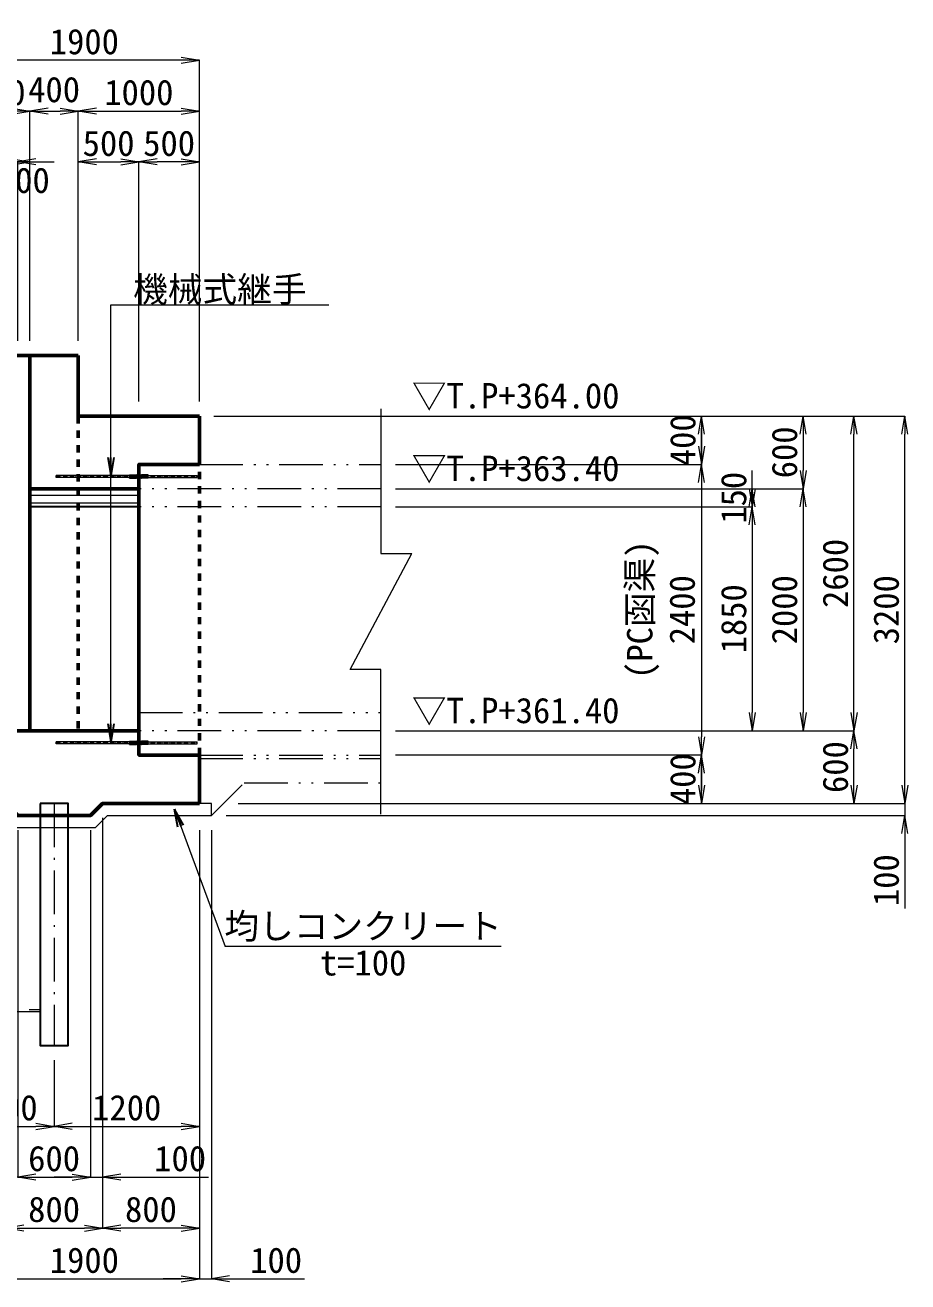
# Model space of a CAD drawing. Header units: millimetres. Extents: x 156724 to 219930, y -98905 to 17820.
# Drawn here: x 179240 to 186531, y -1152 to 9230 of the extents above; entities that cross this region are included whole.
import ezdxf
from ezdxf.enums import TextEntityAlignment as Align

# ---------------------------------------------------------------- set-up
doc = ezdxf.new("R2010")
doc.units = ezdxf.units.MM
doc.header["$LTSCALE"] = 60
doc.header["$PDSIZE"] = 300
for name, pattern in [('HIDDEN2', [4.7625, 3.175, -1.5875]), ('SXF_一点短鎖線', [9.25, 6, -1.5, 0.25, -1.5]), ('SXF_二点短鎖線', [11, 6, -1.5, 0.25, -1.5, 0.25, -1.5]), ('点線(短)_2', [2, 1, -1])]:
    doc.linetypes.add(name, pattern=pattern)
doc.layers.get('Defpoints').update_dxf_attribs({"color": 151})
for name, color, linetype, lineweight in [('D-BMK', 2, 'SXF_一点短鎖線', 13), ('D-STR', 1, 'Continuous', 50), ('D-STR-DIM', 7, 'Continuous', 13), ('D-STR-HTXT', 7, 'Continuous', 13), ('D-STR-STR1', 2, 'Continuous', 13), ('D-STR-STR2', 6, 'Continuous', 25), ('D-STR-STR3', 4, 'Continuous', 25), ('D-STR-STR6', 7, 'Continuous', 13), ('D-STR-STR7', 1, 'Continuous', 13), ('D-STR-TXT', 7, 'Continuous', 13)]:
    doc.layers.add(name, color=color, linetype=linetype, lineweight=lineweight)
doc.styles.add('MS ゴシック', font='MS Gothic.ttf')
doc.dimstyles.new('DIM-60', dxfattribs={"dimscale": 60, "dimtxt": 3.5, "dimasz": 2.5, "dimexe": 0, "dimexo": 2, "dimgap": 0.8, "dimtad": 1, "dimdec": 0, "dimzin": 0, "dimdsep": 46, "dimtxsty": 'MS ゴシック', "dimblk": 'OPEN', "dimcen": 0.1, "dimclrd": 256, "dimclre": 256, "dimclrt": 256, "dimaunit": 1, "dimadec": 4, "dimazin": 0, "dimtfac": 1, "dimtdec": 0, "dimtmove": 0, "dimatfit": 3, "dimldrblk": 'OPEN', "dimfxl": 1, "dimtolj": 1, "dimtzin": 0, "dimlwd": -1, "dimlwe": -1, "dimarcsym": 0})
doc.dimstyles.new('DIM-60-F', dxfattribs={"dimscale": 60, "dimtxt": 3.5, "dimasz": 2.5, "dimexe": 0, "dimexo": 2, "dimgap": 0.8, "dimtad": 1, "dimdec": 0, "dimzin": 0, "dimdsep": 46, "dimtxsty": 'MS ゴシック', "dimblk": 'OPEN', "dimcen": 0.1, "dimaunit": 1, "dimadec": 4, "dimazin": 0, "dimtfac": 1, "dimtdec": 0, "dimtmove": 2, "dimatfit": 3, "dimldrblk": 'OPEN', "dimfxl": 1, "dimtolj": 1, "dimtzin": 0, "dimlwd": -1, "dimlwe": -1, "dimarcsym": 2})

# ---------------------------------------------------------------- blocks, each defined once
blk = doc.blocks.new('_Open')
at = {"color": 0, "linetype": 'ByBlock', "lineweight": -2}
for p, q in [((-1, 0.167), (0, 0)), ((-1, -0.167), (0, 0)), ((0, 0), (-1, 0))]:
    blk.add_line(p, q, dxfattribs=at)
blk = doc.blocks.new('*D438')
at = {"layer": 'D-STR-DIM', "color": 0, "transparency": 16777216}
for p, q in [((178779, 2581), (178779, 133)), ((179479, 681), (179479, 133)), ((178929, 133), (179329, 133))]:
    blk.add_line(p, q, dxfattribs=at)
at = {"layer": 'Defpoints', "color": 0, "transparency": 16777216}
for p in [(178779, 2701), (179479, 801), (179479, 133)]:
    blk.add_point(p, dxfattribs=at)
at = {"layer": 'D-STR-DIM', "color": 0, "transparency": 16777216, "xscale": 150, "yscale": 150, "zscale": 150, "rotation": 180}
blk.add_blockref('_Open', (178779, 133), dxfattribs=at)
at = {"layer": 'D-STR-DIM', "color": 0, "transparency": 16777216, "xscale": 150, "yscale": 150, "zscale": 150}
blk.add_blockref('_Open', (179479, 133), dxfattribs=at)
at = {"layer": 'D-STR-DIM', "color": 0, "transparency": 16777216, "insert": (179129, 286), "char_height": 210, "attachment_point": 5, "style": 'MS ゴシック'}
blk.add_mtext('\\A1;700', dxfattribs=at)
blk = doc.blocks.new('*D439')
at = {"layer": 'D-STR-DIM', "color": 0, "transparency": 16777216}
for p, q in [((180679, 2581), (180679, 133)), ((179479, 681), (179479, 133)), ((179629, 133), (180529, 133))]:
    blk.add_line(p, q, dxfattribs=at)
at = {"layer": 'Defpoints', "color": 0, "transparency": 16777216}
for p in [(180679, 2701), (179479, 801), (180679, 133)]:
    blk.add_point(p, dxfattribs=at)
at = {"layer": 'D-STR-DIM', "color": 0, "transparency": 16777216, "xscale": 150, "yscale": 150, "zscale": 150, "rotation": 180}
blk.add_blockref('_Open', (179479, 133), dxfattribs=at)
at = {"layer": 'D-STR-DIM', "color": 0, "transparency": 16777216, "xscale": 150, "yscale": 150, "zscale": 150}
blk.add_blockref('_Open', (180679, 133), dxfattribs=at)
at = {"layer": 'D-STR-DIM', "color": 0, "transparency": 16777216, "insert": (180079, 286), "char_height": 210, "attachment_point": 5, "style": 'MS ゴシック'}
blk.add_mtext('\\A1;1200', dxfattribs=at)
blk = doc.blocks.new('*D440')
at = {"layer": 'D-STR-DIM', "color": 0, "transparency": 16777216}
for p, q in [((178779, 2581), (178779, -1127)), ((180679, 2581), (180679, -1127)), ((178929, -1127), (180529, -1127))]:
    blk.add_line(p, q, dxfattribs=at)
at = {"layer": 'Defpoints', "color": 0, "transparency": 16777216}
for p in [(178779, 2701), (180679, 2701), (180679, -1127)]:
    blk.add_point(p, dxfattribs=at)
at = {"layer": 'D-STR-DIM', "color": 0, "transparency": 16777216, "xscale": 150, "yscale": 150, "zscale": 150, "rotation": 180}
blk.add_blockref('_Open', (178779, -1127), dxfattribs=at)
at = {"layer": 'D-STR-DIM', "color": 0, "transparency": 16777216, "xscale": 150, "yscale": 150, "zscale": 150}
blk.add_blockref('_Open', (180679, -1127), dxfattribs=at)
at = {"layer": 'D-STR-DIM', "color": 0, "transparency": 16777216, "insert": (179729, -974), "char_height": 210, "attachment_point": 5, "style": 'MS ゴシック'}
blk.add_mtext('\\A1;1900', dxfattribs=at)
blk = doc.blocks.new('*D449')
at = {"layer": 'D-STR-DIM', "color": 0, "transparency": 16777216}
for p, q in [((179129, 8100), (178979, 8100)), ((179179, 6621), (179179, 8100)), ((179179, 8100), (179279, 8100)), ((179279, 6621), (179279, 8100)), ((179329, 8100), (179479, 8100))]:
    blk.add_line(p, q, dxfattribs=at)
at = {"layer": 'Defpoints', "color": 0, "transparency": 16777216}
for p in [(179279, 8100), (179179, 6501), (179279, 6501)]:
    blk.add_point(p, dxfattribs=at)
at = {"layer": 'D-STR-DIM', "color": 0, "transparency": 16777216, "xscale": 150, "yscale": 150, "zscale": 150}
blk.add_blockref('_Open', (179279, 8100), dxfattribs=at)
at = {"layer": 'D-STR-DIM', "color": 0, "transparency": 16777216, "xscale": 150, "yscale": 150, "zscale": 150, "rotation": 180}
blk.add_blockref('_Open', (179179, 8100), dxfattribs=at)
at = {"layer": 'D-STR-DIM', "color": 0, "transparency": 16777216, "char_height": 210, "attachment_point": 5, "style": 'MS ゴシック'}
for s, insert in [('\\A1;', (179229, 8253)), ('\\A1;100', (179229, 7947))]:
    blk.add_mtext(s, dxfattribs=dict(at, insert=insert))
blk = doc.blocks.new('*D450')
at = {"layer": 'D-STR-DIM', "color": 0, "transparency": 16777216}
for p, q in [((178779, 6621), (178779, 8520)), ((179129, 8520), (178929, 8520)), ((179279, 6621), (179279, 8520))]:
    blk.add_line(p, q, dxfattribs=at)
at = {"layer": 'Defpoints', "color": 0, "transparency": 16777216}
for p in [(178779, 8520), (178779, 6501), (179279, 6501)]:
    blk.add_point(p, dxfattribs=at)
at = {"layer": 'D-STR-DIM', "color": 0, "transparency": 16777216, "xscale": 150, "yscale": 150, "zscale": 150, "rotation": 180}
blk.add_blockref('_Open', (178779, 8520), dxfattribs=at)
at = {"layer": 'D-STR-DIM', "color": 0, "transparency": 16777216, "xscale": 150, "yscale": 150, "zscale": 150}
blk.add_blockref('_Open', (179279, 8520), dxfattribs=at)
at = {"layer": 'D-STR-DIM', "color": 0, "transparency": 16777216, "insert": (179029, 8673), "char_height": 210, "attachment_point": 5, "style": 'MS ゴシック'}
blk.add_mtext('\\A1;500', dxfattribs=at)
blk = doc.blocks.new('*D451')
at = {"layer": 'D-STR-DIM', "color": 0, "transparency": 16777216}
for p, q in [((179279, 6621), (179279, 8520)), ((179429, 8520), (179529, 8520)), ((179679, 6621), (179679, 8520))]:
    blk.add_line(p, q, dxfattribs=at)
at = {"layer": 'Defpoints', "color": 0, "transparency": 16777216}
for p in [(179679, 8520), (179279, 6501), (179679, 6501)]:
    blk.add_point(p, dxfattribs=at)
at = {"layer": 'D-STR-DIM', "color": 0, "transparency": 16777216, "xscale": 150, "yscale": 150, "zscale": 150, "rotation": 180}
blk.add_blockref('_Open', (179279, 8520), dxfattribs=at)
at = {"layer": 'D-STR-DIM', "color": 0, "transparency": 16777216, "xscale": 150, "yscale": 150, "zscale": 150}
blk.add_blockref('_Open', (179679, 8520), dxfattribs=at)
at = {"layer": 'D-STR-DIM', "color": 0, "transparency": 16777216, "insert": (179479, 8697), "char_height": 210, "attachment_point": 5, "style": 'MS ゴシック'}
blk.add_mtext('\\A1;400', dxfattribs=at)
blk = doc.blocks.new('*D452')
at = {"layer": 'D-STR-DIM', "color": 0, "transparency": 16777216}
for p, q in [((179679, 6621), (179679, 8520)), ((179829, 8520), (180529, 8520)), ((180679, 6121), (180679, 8520))]:
    blk.add_line(p, q, dxfattribs=at)
at = {"layer": 'Defpoints', "color": 0, "transparency": 16777216}
for p in [(180679, 8520), (179679, 6501), (180679, 6001)]:
    blk.add_point(p, dxfattribs=at)
at = {"layer": 'D-STR-DIM', "color": 0, "transparency": 16777216, "xscale": 150, "yscale": 150, "zscale": 150, "rotation": 180}
blk.add_blockref('_Open', (179679, 8520), dxfattribs=at)
at = {"layer": 'D-STR-DIM', "color": 0, "transparency": 16777216, "xscale": 150, "yscale": 150, "zscale": 150}
blk.add_blockref('_Open', (180679, 8520), dxfattribs=at)
at = {"layer": 'D-STR-DIM', "color": 0, "transparency": 16777216, "insert": (180179, 8673), "char_height": 210, "attachment_point": 5, "style": 'MS ゴシック'}
blk.add_mtext('\\A1;1000', dxfattribs=at)
blk = doc.blocks.new('*D453')
at = {"layer": 'D-STR-DIM', "color": 0, "transparency": 16777216}
for p, q in [((178779, 6621), (178779, 8940)), ((180529, 8940), (178929, 8940)), ((180679, 6121), (180679, 8940))]:
    blk.add_line(p, q, dxfattribs=at)
at = {"layer": 'Defpoints', "color": 0, "transparency": 16777216}
for p in [(178779, 8940), (178779, 6501), (180679, 6001)]:
    blk.add_point(p, dxfattribs=at)
at = {"layer": 'D-STR-DIM', "color": 0, "transparency": 16777216, "xscale": 150, "yscale": 150, "zscale": 150, "rotation": 180}
blk.add_blockref('_Open', (178779, 8940), dxfattribs=at)
at = {"layer": 'D-STR-DIM', "color": 0, "transparency": 16777216, "xscale": 150, "yscale": 150, "zscale": 150}
blk.add_blockref('_Open', (180679, 8940), dxfattribs=at)
at = {"layer": 'D-STR-DIM', "color": 0, "transparency": 16777216, "insert": (179729, 9093), "char_height": 210, "attachment_point": 5, "style": 'MS ゴシック'}
blk.add_mtext('\\A1;1900', dxfattribs=at)
blk = doc.blocks.new('*D454')
at = {"layer": 'D-STR-DIM', "color": 0, "transparency": 16777216}
for p, q in [((180799, 6001), (185666, 6001)), ((185666, 5851), (185666, 5551)), ((182299, 5401), (185666, 5401))]:
    blk.add_line(p, q, dxfattribs=at)
at = {"layer": 'Defpoints', "color": 0, "transparency": 16777216}
for p in [(180679, 6001), (182179, 5401), (185666, 5401)]:
    blk.add_point(p, dxfattribs=at)
at = {"layer": 'D-STR-DIM', "color": 0, "transparency": 16777216, "xscale": 150, "yscale": 150, "zscale": 150}
for p, rotation in [((185666, 6001), 90), ((185666, 5401), 270)]:
    blk.add_blockref('_Open', p, dxfattribs=dict(at, rotation=rotation))
at = {"layer": 'D-STR-DIM', "color": 0, "transparency": 16777216, "insert": (185513, 5701), "char_height": 210, "attachment_point": 5, "rotation": 90, "style": 'MS ゴシック'}
blk.add_mtext('\\A1;600', dxfattribs=at)
blk = doc.blocks.new('*D455')
at = {"layer": 'D-STR-DIM', "color": 0, "transparency": 16777216}
for p, q in [((185246, 5401), (185246, 5551)), ((182299, 5401), (185246, 5401)), ((185246, 5401), (185246, 5251)), ((182299, 5251), (185246, 5251)), ((185246, 5251), (185246, 5101))]:
    blk.add_line(p, q, dxfattribs=at)
at = {"layer": 'Defpoints', "color": 0, "transparency": 16777216}
for p in [(182179, 5401), (182179, 5251), (185246, 5251)]:
    blk.add_point(p, dxfattribs=at)
at = {"layer": 'D-STR-DIM', "color": 0, "transparency": 16777216, "xscale": 150, "yscale": 150, "zscale": 150}
for p, rotation in [((185246, 5401), 90), ((185246, 5251), 270)]:
    blk.add_blockref('_Open', p, dxfattribs=dict(at, rotation=rotation))
at = {"layer": 'D-STR-DIM', "color": 0, "transparency": 16777216, "insert": (185093, 5326), "char_height": 210, "attachment_point": 5, "rotation": 90, "style": 'MS ゴシック'}
blk.add_mtext('\\A1;150', dxfattribs=at)
blk = doc.blocks.new('*D456')
at = {"layer": 'D-STR-DIM', "color": 0, "transparency": 16777216}
for p, q in [((182299, 5251), (185246, 5251)), ((185246, 5101), (185246, 3551)), ((182299, 3401), (185246, 3401))]:
    blk.add_line(p, q, dxfattribs=at)
at = {"layer": 'Defpoints', "color": 0, "transparency": 16777216}
for p in [(182179, 5251), (182179, 3401), (185246, 3401)]:
    blk.add_point(p, dxfattribs=at)
at = {"layer": 'D-STR-DIM', "color": 0, "transparency": 16777216, "xscale": 150, "yscale": 150, "zscale": 150}
for p, rotation in [((185246, 5251), 90), ((185246, 3401), 270)]:
    blk.add_blockref('_Open', p, dxfattribs=dict(at, rotation=rotation))
at = {"layer": 'D-STR-DIM', "color": 0, "transparency": 16777216, "insert": (185093, 4326), "char_height": 210, "attachment_point": 5, "rotation": 90, "style": 'MS ゴシック'}
blk.add_mtext('\\A1;1850', dxfattribs=at)
blk = doc.blocks.new('*D457')
at = {"layer": 'D-STR-DIM', "color": 0, "transparency": 16777216}
for p, q in [((182299, 5401), (185666, 5401)), ((185666, 5251), (185666, 3551)), ((182299, 3401), (185666, 3401))]:
    blk.add_line(p, q, dxfattribs=at)
at = {"layer": 'Defpoints', "color": 0, "transparency": 16777216}
for p in [(182179, 5401), (182179, 3401), (185666, 3401)]:
    blk.add_point(p, dxfattribs=at)
at = {"layer": 'D-STR-DIM', "color": 0, "transparency": 16777216, "xscale": 150, "yscale": 150, "zscale": 150}
for p, rotation in [((185666, 5401), 90), ((185666, 3401), 270)]:
    blk.add_blockref('_Open', p, dxfattribs=dict(at, rotation=rotation))
at = {"layer": 'D-STR-DIM', "color": 0, "transparency": 16777216, "insert": (185513, 4401), "char_height": 210, "attachment_point": 5, "rotation": 90, "style": 'MS ゴシック'}
blk.add_mtext('\\A1;2000', dxfattribs=at)
blk = doc.blocks.new('*D458')
at = {"layer": 'D-STR-DIM', "color": 0, "transparency": 16777216}
for p, q in [((182299, 3401), (186086, 3401)), ((186086, 2951), (186086, 3251)), ((180999, 2801), (186086, 2801))]:
    blk.add_line(p, q, dxfattribs=at)
at = {"layer": 'Defpoints', "color": 0, "transparency": 16777216}
for p in [(182179, 3401), (186086, 3401), (180879, 2801)]:
    blk.add_point(p, dxfattribs=at)
at = {"layer": 'D-STR-DIM', "color": 0, "transparency": 16777216, "xscale": 150, "yscale": 150, "zscale": 150}
for p, rotation in [((186086, 3401), 90), ((186086, 2801), 270)]:
    blk.add_blockref('_Open', p, dxfattribs=dict(at, rotation=rotation))
at = {"layer": 'D-STR-DIM', "color": 0, "transparency": 16777216, "insert": (185933, 3101), "char_height": 210, "attachment_point": 5, "rotation": 90, "style": 'MS ゴシック'}
blk.add_mtext('\\A1;600', dxfattribs=at)
blk = doc.blocks.new('*D459')
at = {"layer": 'D-STR-DIM', "color": 0, "transparency": 16777216}
for p, q in [((186506, 2951), (186506, 3101)), ((180899, 2701), (186506, 2701)), ((180999, 2801), (186506, 2801)), ((186506, 2801), (186506, 2701)), ((186506, 2551), (186506, 1933))]:
    blk.add_line(p, q, dxfattribs=at)
at = {"layer": 'Defpoints', "color": 0, "transparency": 16777216}
for p in [(180779, 2701), (180879, 2801), (186506, 2701)]:
    blk.add_point(p, dxfattribs=at)
at = {"layer": 'D-STR-DIM', "color": 0, "transparency": 16777216, "xscale": 150, "yscale": 150, "zscale": 150}
for p, rotation in [((186506, 2801), 270), ((186506, 2701), 90)]:
    blk.add_blockref('_Open', p, dxfattribs=dict(at, rotation=rotation))
at = {"layer": 'D-STR-DIM', "color": 0, "transparency": 16777216, "insert": (186353, 2167), "char_height": 210, "attachment_point": 5, "rotation": 90, "style": 'MS ゴシック'}
blk.add_mtext('\\A1;100', dxfattribs=at)
blk = doc.blocks.new('*D460')
at = {"layer": 'D-STR-DIM', "color": 0, "transparency": 16777216}
for p, q in [((179079, 2681), (179079, -707)), ((179879, 2681), (179879, -707)), ((179229, -707), (179729, -707))]:
    blk.add_line(p, q, dxfattribs=at)
at = {"layer": 'Defpoints', "color": 0, "transparency": 16777216}
for p in [(179079, 2801), (179879, 2801), (179879, -707)]:
    blk.add_point(p, dxfattribs=at)
at = {"layer": 'D-STR-DIM', "color": 0, "transparency": 16777216, "xscale": 150, "yscale": 150, "zscale": 150, "rotation": 180}
blk.add_blockref('_Open', (179079, -707), dxfattribs=at)
at = {"layer": 'D-STR-DIM', "color": 0, "transparency": 16777216, "xscale": 150, "yscale": 150, "zscale": 150}
blk.add_blockref('_Open', (179879, -707), dxfattribs=at)
at = {"layer": 'D-STR-DIM', "color": 0, "transparency": 16777216, "insert": (179479, -554), "char_height": 210, "attachment_point": 5, "style": 'MS ゴシック'}
blk.add_mtext('\\A1;800', dxfattribs=at)
blk = doc.blocks.new('*D461')
at = {"layer": 'D-STR-DIM', "color": 0, "transparency": 16777216}
for p, q in [((179179, 2581), (179179, -287)), ((179779, 2581), (179779, -287)), ((179329, -287), (179629, -287))]:
    blk.add_line(p, q, dxfattribs=at)
at = {"layer": 'Defpoints', "color": 0, "transparency": 16777216}
for p in [(179179, 2701), (179779, 2701), (179779, -287)]:
    blk.add_point(p, dxfattribs=at)
at = {"layer": 'D-STR-DIM', "color": 0, "transparency": 16777216, "xscale": 150, "yscale": 150, "zscale": 150, "rotation": 180}
blk.add_blockref('_Open', (179179, -287), dxfattribs=at)
at = {"layer": 'D-STR-DIM', "color": 0, "transparency": 16777216, "xscale": 150, "yscale": 150, "zscale": 150}
blk.add_blockref('_Open', (179779, -287), dxfattribs=at)
at = {"layer": 'D-STR-DIM', "color": 0, "transparency": 16777216, "insert": (179479, -134), "char_height": 210, "attachment_point": 5, "style": 'MS ゴシック'}
blk.add_mtext('\\A1;600', dxfattribs=at)
blk = doc.blocks.new('*D466')
at = {"layer": 'D-STR-DIM', "color": 0, "transparency": 16777216}
for p, q in [((182299, 5601), (184826, 5601)), ((184826, 5451), (184826, 3351)), ((182299, 3201), (184826, 3201))]:
    blk.add_line(p, q, dxfattribs=at)
at = {"layer": 'Defpoints', "color": 0, "transparency": 16777216}
for p in [(182179, 5601), (182179, 3201), (184826, 3201)]:
    blk.add_point(p, dxfattribs=at)
at = {"layer": 'D-STR-DIM', "color": 0, "transparency": 16777216, "xscale": 150, "yscale": 150, "zscale": 150}
for p, rotation in [((184826, 5601), 90), ((184826, 3201), 270)]:
    blk.add_blockref('_Open', p, dxfattribs=dict(at, rotation=rotation))
at = {"layer": 'D-STR-DIM', "color": 0, "transparency": 16777216, "insert": (184493, 4401), "char_height": 210, "attachment_point": 5, "rotation": 90, "style": 'MS ゴシック'}
blk.add_mtext('\\A1;(PC函渠)\\P2400', dxfattribs=at)
blk = doc.blocks.new('*D467')
at = {"layer": 'D-STR-DIM', "color": 0, "transparency": 16777216}
for p, q in [((180799, 6001), (184826, 6001)), ((184826, 6001), (184826, 5601)), ((184826, 5751), (184826, 5901)), ((184826, 5851), (184826, 5701)), ((182299, 5601), (184826, 5601))]:
    blk.add_line(p, q, dxfattribs=at)
at = {"layer": 'Defpoints', "color": 0, "transparency": 16777216}
for p in [(180679, 6001), (182179, 5601), (184826, 5601)]:
    blk.add_point(p, dxfattribs=at)
at = {"layer": 'D-STR-DIM', "color": 0, "transparency": 16777216, "xscale": 150, "yscale": 150, "zscale": 150}
for p, rotation in [((184826, 6001), 90), ((184826, 5601), 270)]:
    blk.add_blockref('_Open', p, dxfattribs=dict(at, rotation=rotation))
at = {"layer": 'D-STR-DIM', "color": 0, "transparency": 16777216, "insert": (184673, 5801), "char_height": 210, "attachment_point": 5, "rotation": 90, "style": 'MS ゴシック'}
blk.add_mtext('\\A1;400', dxfattribs=at)
blk = doc.blocks.new('*D468')
at = {"layer": 'D-STR-DIM', "color": 0, "transparency": 16777216}
for p, q in [((182299, 3201), (184826, 3201)), ((184826, 2801), (184826, 3201)), ((184826, 2951), (184826, 3101)), ((184826, 3051), (184826, 2901)), ((180999, 2801), (184826, 2801))]:
    blk.add_line(p, q, dxfattribs=at)
at = {"layer": 'Defpoints', "color": 0, "transparency": 16777216}
for p in [(182179, 3201), (184826, 3201), (180879, 2801)]:
    blk.add_point(p, dxfattribs=at)
at = {"layer": 'D-STR-DIM', "color": 0, "transparency": 16777216, "xscale": 150, "yscale": 150, "zscale": 150}
for p, rotation in [((184826, 3201), 90), ((184826, 2801), 270)]:
    blk.add_blockref('_Open', p, dxfattribs=dict(at, rotation=rotation))
at = {"layer": 'D-STR-DIM', "color": 0, "transparency": 16777216, "insert": (184673, 3001), "char_height": 210, "attachment_point": 5, "rotation": 90, "style": 'MS ゴシック'}
blk.add_mtext('\\A1;400', dxfattribs=at)
blk = doc.blocks.new('*D469')
at = {"layer": 'D-STR-DIM', "color": 0, "transparency": 16777216}
for p, q in [((180679, 2581), (180679, -1127)), ((180779, 2581), (180779, -1127)), ((180529, -1127), (180379, -1127)), ((180679, -1127), (180779, -1127)), ((180929, -1127), (181547, -1127))]:
    blk.add_line(p, q, dxfattribs=at)
at = {"layer": 'Defpoints', "color": 0, "transparency": 16777216}
for p in [(180679, 2701), (180779, 2701), (180679, -1127)]:
    blk.add_point(p, dxfattribs=at)
at = {"layer": 'D-STR-DIM', "color": 0, "transparency": 16777216, "xscale": 150, "yscale": 150, "zscale": 150}
blk.add_blockref('_Open', (180679, -1127), dxfattribs=at)
at = {"layer": 'D-STR-DIM', "color": 0, "transparency": 16777216, "xscale": 150, "yscale": 150, "zscale": 150, "rotation": 180}
blk.add_blockref('_Open', (180779, -1127), dxfattribs=at)
at = {"layer": 'D-STR-DIM', "color": 0, "transparency": 16777216, "insert": (181313, -974), "char_height": 210, "attachment_point": 5, "style": 'MS ゴシック'}
blk.add_mtext('\\A1;100', dxfattribs=at)
blk = doc.blocks.new('*D472')
at = {"layer": 'D-STR-DIM', "color": 0, "transparency": 16777216}
for p, q in [((179879, 2681), (179879, -707)), ((180679, 2581), (180679, -707)), ((180529, -707), (180029, -707))]:
    blk.add_line(p, q, dxfattribs=at)
at = {"layer": 'Defpoints', "color": 0, "transparency": 16777216}
for p in [(179879, 2801), (180679, 2701), (179879, -707)]:
    blk.add_point(p, dxfattribs=at)
at = {"layer": 'D-STR-DIM', "color": 0, "transparency": 16777216, "xscale": 150, "yscale": 150, "zscale": 150, "rotation": 180}
blk.add_blockref('_Open', (179879, -707), dxfattribs=at)
at = {"layer": 'D-STR-DIM', "color": 0, "transparency": 16777216, "xscale": 150, "yscale": 150, "zscale": 150}
blk.add_blockref('_Open', (180679, -707), dxfattribs=at)
at = {"layer": 'D-STR-DIM', "color": 0, "transparency": 16777216, "insert": (180279, -554), "char_height": 210, "attachment_point": 5, "style": 'MS ゴシック'}
blk.add_mtext('\\A1;800', dxfattribs=at)
blk = doc.blocks.new('*D474')
at = {"layer": 'D-STR-DIM', "transparency": 16777216}
for p, q in [((179879, 2681), (179879, -287)), ((179779, 2581), (179779, -287)), ((179629, -287), (179479, -287)), ((179779, -287), (179879, -287)), ((180029, -287), (180754, -287))]:
    blk.add_line(p, q, dxfattribs=at)
at = {"layer": 'Defpoints', "color": 0, "transparency": 16777216}
for p in [(179779, 2701), (179879, 2801), (179779, -287)]:
    blk.add_point(p, dxfattribs=at)
at = {"layer": 'D-STR-DIM', "transparency": 16777216, "xscale": 150, "yscale": 150, "zscale": 150}
blk.add_blockref('_Open', (179779, -287), dxfattribs=at)
at = {"layer": 'D-STR-DIM', "transparency": 16777216, "xscale": 150, "yscale": 150, "zscale": 150, "rotation": 180}
blk.add_blockref('_Open', (179879, -287), dxfattribs=at)
at = {"layer": 'D-STR-DIM', "transparency": 16777216, "insert": (180520, -134), "char_height": 210, "attachment_point": 5, "style": 'MS ゴシック'}
blk.add_mtext('\\A1;100', dxfattribs=at)
blk = doc.blocks.new('*D475')
at = {"layer": 'D-STR-DIM', "transparency": 16777216}
for p, q in [((179079, 2681), (179079, -287)), ((179179, 2581), (179179, -287)), ((178929, -287), (178304, -287)), ((179179, -287), (179079, -287)), ((179329, -287), (179479, -287))]:
    blk.add_line(p, q, dxfattribs=at)
at = {"layer": 'Defpoints', "color": 0, "transparency": 16777216}
for p in [(179079, 2801), (179179, 2701), (179179, -287)]:
    blk.add_point(p, dxfattribs=at)
at = {"layer": 'D-STR-DIM', "transparency": 16777216, "xscale": 150, "yscale": 150, "zscale": 150}
blk.add_blockref('_Open', (179079, -287), dxfattribs=at)
at = {"layer": 'D-STR-DIM', "transparency": 16777216, "xscale": 150, "yscale": 150, "zscale": 150, "rotation": 180}
blk.add_blockref('_Open', (179179, -287), dxfattribs=at)
at = {"layer": 'D-STR-DIM', "transparency": 16777216, "insert": (178538, -134), "char_height": 210, "attachment_point": 5, "style": 'MS ゴシック'}
blk.add_mtext('\\A1;100', dxfattribs=at)
blk = doc.blocks.new('*D476')
at = {"layer": 'D-STR-DIM', "color": 0, "transparency": 16777216}
for p, q in [((179679, 6621), (179679, 8100)), ((179829, 8100), (180029, 8100)), ((180179, 6121), (180179, 8100))]:
    blk.add_line(p, q, dxfattribs=at)
at = {"layer": 'Defpoints', "color": 0, "transparency": 16777216}
for p in [(180179, 8100), (179679, 6501), (180179, 6001)]:
    blk.add_point(p, dxfattribs=at)
at = {"layer": 'D-STR-DIM', "color": 0, "transparency": 16777216, "xscale": 150, "yscale": 150, "zscale": 150, "rotation": 180}
blk.add_blockref('_Open', (179679, 8100), dxfattribs=at)
at = {"layer": 'D-STR-DIM', "color": 0, "transparency": 16777216, "xscale": 150, "yscale": 150, "zscale": 150}
blk.add_blockref('_Open', (180179, 8100), dxfattribs=at)
at = {"layer": 'D-STR-DIM', "color": 0, "transparency": 16777216, "insert": (179929, 8253), "char_height": 210, "attachment_point": 5, "style": 'MS ゴシック'}
blk.add_mtext('\\A1;500', dxfattribs=at)
blk = doc.blocks.new('*D477')
at = {"layer": 'D-STR-DIM', "color": 0, "transparency": 16777216}
for p, q in [((180179, 6121), (180179, 8100)), ((180529, 8100), (180329, 8100)), ((180679, 6121), (180679, 8100))]:
    blk.add_line(p, q, dxfattribs=at)
at = {"layer": 'Defpoints', "color": 0, "transparency": 16777216}
for p in [(180179, 8100), (180179, 6001), (180679, 6001)]:
    blk.add_point(p, dxfattribs=at)
at = {"layer": 'D-STR-DIM', "color": 0, "transparency": 16777216, "xscale": 150, "yscale": 150, "zscale": 150, "rotation": 180}
blk.add_blockref('_Open', (180179, 8100), dxfattribs=at)
at = {"layer": 'D-STR-DIM', "color": 0, "transparency": 16777216, "xscale": 150, "yscale": 150, "zscale": 150}
blk.add_blockref('_Open', (180679, 8100), dxfattribs=at)
at = {"layer": 'D-STR-DIM', "color": 0, "transparency": 16777216, "insert": (180429, 8253), "char_height": 210, "attachment_point": 5, "style": 'MS ゴシック'}
blk.add_mtext('\\A1;500', dxfattribs=at)
blk = doc.blocks.new('*D571')
at = {"layer": 'D-STR-DIM', "color": 0, "transparency": 16777216}
for p, q in [((180799, 6001), (186506, 6001)), ((186506, 2951), (186506, 5851)), ((180999, 2801), (186506, 2801))]:
    blk.add_line(p, q, dxfattribs=at)
at = {"layer": 'Defpoints', "color": 0, "transparency": 16777216}
for p in [(180679, 6001), (186506, 6001), (180879, 2801)]:
    blk.add_point(p, dxfattribs=at)
at = {"layer": 'D-STR-DIM', "color": 0, "transparency": 16777216, "xscale": 150, "yscale": 150, "zscale": 150}
for p, rotation in [((186506, 6001), 90), ((186506, 2801), 270)]:
    blk.add_blockref('_Open', p, dxfattribs=dict(at, rotation=rotation))
at = {"layer": 'D-STR-DIM', "color": 0, "transparency": 16777216, "insert": (186353, 4401), "char_height": 210, "attachment_point": 5, "rotation": 90, "style": 'MS ゴシック'}
blk.add_mtext('\\A1;3200', dxfattribs=at)
blk = doc.blocks.new('*D572')
at = {"layer": 'D-STR-DIM', "color": 0, "transparency": 16777216}
for p, q in [((180799, 6001), (186086, 6001)), ((186086, 3551), (186086, 5851)), ((182299, 3401), (186086, 3401))]:
    blk.add_line(p, q, dxfattribs=at)
at = {"layer": 'Defpoints', "color": 0, "transparency": 16777216}
for p in [(180679, 6001), (186086, 6001), (182179, 3401)]:
    blk.add_point(p, dxfattribs=at)
at = {"layer": 'D-STR-DIM', "color": 0, "transparency": 16777216, "xscale": 150, "yscale": 150, "zscale": 150}
for p, rotation in [((186086, 6001), 90), ((186086, 3401), 270)]:
    blk.add_blockref('_Open', p, dxfattribs=dict(at, rotation=rotation))
at = {"layer": 'D-STR-DIM', "color": 0, "transparency": 16777216, "insert": (185933, 4701), "char_height": 210, "attachment_point": 5, "rotation": 90, "style": 'MS ゴシック'}
blk.add_mtext('\\A1;2600', dxfattribs=at)

msp = doc.modelspace()

# ---------------------------------------------------------------- hatches: boundary and pattern name
at = {"layer": 'D-STR-STR1'}
h = msp.add_hatch(dxfattribs=at)
h.set_pattern_fill('LINE', color=256, scale=20)
h.set_pattern_definition([(0, (-100, -50), (0, 63.5), [])])
h.paths.add_polyline_path([(180179.1, 5400.7), (179679.1, 5400.7), (179679.1, 5250.7), (180179.1, 5250.7)])
h.paths.add_polyline_path([(179679.1, 5400.7), (179279.1, 5400.7), (179279.1, 5250.7), (179679.1, 5250.7)])

# ---------------------------------------------------------------- linework, layer by layer
at = {"layer": 'D-BMK', "ltscale": 0.1}
for p, q in [((179497.1, 5500.7), (180661.1, 5500.7)), ((179497.1, 3300.7), (180661.1, 3300.7))]:
    msp.add_line(p, q, dxfattribs=at)
at = {"layer": 'D-BMK'}
msp.add_line((179479.1, 2800.7), (179479.1, 800.7), dxfattribs=at)
at = {"layer": 'D-STR'}
for p, q in [((178779.1, 6500.7), (179679.1, 6500.7)), ((179279.1, 6500.7), (179279.1, 3400.7)), ((180679.1, 6000.7), (179679.1, 6000.7)), ((180679.1, 6000.7), (180679.1, 5600.7)), ((180179.1, 5400.7), (179279.1, 5400.7)), ((180179.1, 3400.7), (178779.1, 3400.7)), ((180679.1, 3200.7), (180679.1, 2800.7))]:
    msp.add_line(p, q, dxfattribs=at)
at = {"layer": 'D-STR', "color": 1}
msp.add_line((179679.1, 6500.7), (179679.1, 6000.7), dxfattribs=at)
at = {"layer": 'D-STR', "linetype": '点線(短)_2'}
for p, q in [((179679.1, 6000.7), (179679.1, 3400.7)), ((180679.1, 3200.7), (180679.1, 5600.7))]:
    msp.add_line(p, q, dxfattribs=at)
at = {"layer": 'D-STR'}
for points in [[(180679.1, 5600.7), (180179.1, 5600.7), (180179.1, 3200.7), (180679.1, 3200.7)], [(178779.1, 2800.7), (179079.1, 2800.7), (179179.1, 2700.7), (179779.1, 2700.7), (179879.1, 2800.7), (180679.1, 2800.7)]]:
    msp.add_lwpolyline(points, dxfattribs=at)
at = {"layer": 'D-STR-HTXT'}
for p, q in [((183171.4, 1619.5), (180891.4, 1619.5)), ((178455.7, 1081.6), (179364.1, 1081.6)), ((179274.1, 1099.6), (179364.1, 1099.6)), ((179274.1, 1081.6), (179364.1, 1081.6))]:
    msp.add_line(p, q, dxfattribs=at)
msp.add_lwpolyline([(179947.4, 6919.6), (181747.4, 6919.6)], dxfattribs=at)
at = {"layer": 'D-STR-STR1'}
for p, q in [((179497.1, 5492.7), (179497.1, 5508.7)), ((180102.1, 5508.7), (179497.1, 5508.7)), ((180102.1, 5487.5), (180102.1, 5514)), ((180102.1, 5514), (180157.1, 5514)), ((180161.1, 5513.5), (180157.1, 5514)), ((180161.1, 5513.5), (180179.1, 5513.5)), ((180179.1, 5513.5), (180179.1, 5488)), ((180179.1, 5513.5), (180179.1, 5488)), ((180197.1, 5513.5), (180179.1, 5513.5)), ((180197.1, 5513.5), (180201.1, 5514)), ((180256.1, 5514), (180201.1, 5514)), ((180256.1, 5487.5), (180256.1, 5514)), ((180256.1, 5508.7), (180661.1, 5508.7)), ((180661.1, 5492.7), (180661.1, 5508.7)), ((180102.1, 5492.7), (179497.1, 5492.7)), ((180102.1, 5487.5), (180157.1, 5487.5)), ((180161.1, 5488), (180157.1, 5487.5)), ((180161.1, 5488), (180179.1, 5488)), ((180197.1, 5488), (180179.1, 5488)), ((180197.1, 5488), (180201.1, 5487.5)), ((180256.1, 5487.5), (180201.1, 5487.5)), ((180256.1, 5492.7), (180661.1, 5492.7)), ((179497.1, 3292.7), (179497.1, 3308.7)), ((180102.1, 3308.7), (179497.1, 3308.7)), ((180102.1, 3292.7), (179497.1, 3292.7)), ((180102.1, 3287.5), (180102.1, 3314)), ((180102.1, 3314), (180157.1, 3314)), ((180102.1, 3287.5), (180157.1, 3287.5)), ((180161.1, 3313.5), (180157.1, 3314)), ((180161.1, 3288), (180157.1, 3287.5)), ((180161.1, 3313.5), (180179.1, 3313.5)), ((180161.1, 3288), (180179.1, 3288)), ((180179.1, 3313.5), (180179.1, 3288)), ((180179.1, 3313.5), (180179.1, 3288)), ((180197.1, 3313.5), (180179.1, 3313.5)), ((180197.1, 3288), (180179.1, 3288)), ((180197.1, 3313.5), (180201.1, 3314)), ((180197.1, 3288), (180201.1, 3287.5)), ((180256.1, 3314), (180201.1, 3314)), ((180256.1, 3287.5), (180201.1, 3287.5)), ((180256.1, 3287.5), (180256.1, 3314)), ((180256.1, 3308.7), (180661.1, 3308.7)), ((180256.1, 3292.7), (180661.1, 3292.7)), ((180661.1, 3292.7), (180661.1, 3308.7))]:
    msp.add_line(p, q, dxfattribs=at)
at = {"layer": 'D-STR-STR1', "linetype": 'HIDDEN2', "ltscale": 0.6}
for p, q in [((180102.1, 5508.7), (180179.1, 5508.7)), ((180147.1, 5492.7), (180147.1, 5508.7)), ((180158.1, 5492.7), (180158.1, 5508.7)), ((180256.1, 5508.7), (180179.1, 5508.7)), ((180200.1, 5492.7), (180200.1, 5508.7)), ((180211.1, 5492.7), (180211.1, 5508.7)), ((180102.1, 5492.7), (180179.1, 5492.7)), ((180256.1, 5492.7), (180179.1, 5492.7)), ((180102.1, 3308.7), (180179.1, 3308.7)), ((180102.1, 3292.7), (180179.1, 3292.7)), ((180147.1, 3292.7), (180147.1, 3308.7)), ((180158.1, 3292.7), (180158.1, 3308.7)), ((180256.1, 3308.7), (180179.1, 3308.7)), ((180256.1, 3292.7), (180179.1, 3292.7)), ((180200.1, 3292.7), (180200.1, 3308.7)), ((180211.1, 3292.7), (180211.1, 3308.7))]:
    msp.add_line(p, q, dxfattribs=at)
at = {"layer": 'D-STR-STR2'}
msp.add_line((180179.1, 5250.7), (179279.1, 5250.7), dxfattribs=at)
at = {"layer": 'D-STR-STR3'}
msp.add_lwpolyline([(179364.1, 2800.7), (179364.1, 800.7), (179594.1, 800.7), (179594.1, 2800.7)], close=True, dxfattribs=at)
at = {"layer": 'D-STR-STR6'}
for p, q in [((182179.1, 6060.7), (182179.1, 4864.1)), ((181924.1, 3907.3), (182434.1, 4864.1)), ((182179.1, 4864.1), (182434.1, 4864.1)), ((182179.1, 3907.3), (181924.1, 3907.3)), ((182179.1, 2710.7), (182179.1, 3907.3))]:
    msp.add_line(p, q, dxfattribs=at)
at = {"layer": 'D-STR-STR6', "linetype": 'SXF_二点短鎖線'}
for p, q in [((180679.1, 5600.7), (182179.1, 5600.7)), ((182179.1, 5400.7), (180179.1, 5400.7)), ((182179.1, 5250.7), (180179.1, 5250.7)), ((180179.1, 3550.7), (182179.1, 3550.7)), ((182179.1, 3400.7), (180179.1, 3400.7)), ((180679.1, 3200.7), (182179.1, 3200.7)), ((180679.1, 3170.7), (182179.1, 3170.7)), ((180779.1, 2700.7), (181049.1, 2970.7)), ((181049.1, 2970.7), (182179.1, 2970.7))]:
    msp.add_line(p, q, dxfattribs=at)
msp.add_lwpolyline([(180679.1, 5600.7), (180179.1, 5600.7), (180179.1, 3200.7), (180679.1, 3200.7)], dxfattribs=at)
at = {"layer": 'D-STR-STR7'}
for points in [[(178679.1, 2700.7), (179037.7, 2700.7), (179137.7, 2600.7), (179820.5, 2600.7), (179920.5, 2700.7), (180779.1, 2700.7)], [(180779.1, 2700.7), (180779.1, 2800.7), (180679.1, 2800.7)]]:
    msp.add_lwpolyline(points, dxfattribs=at)

# ---------------------------------------------------------------- texts
at = {"layer": 'D-STR-TXT', "style": 'MS ゴシック'}
for s, p in [('▽T.P+364.00', (183291.4, 6000.7)), ('▽T.P+363.40', (183291.4, 5400.7)), ('▽T.P+361.40', (183291.3, 3400.7, 129544)), ('均しコンクリート', (182031.4, 1619.5))]:
    msp.add_text(s, height=210, dxfattribs=at).set_placement(p, align=Align.BOTTOM_CENTER)
msp.add_text('t=100', height=210, dxfattribs=at).set_placement((182031.4, 1589.5), align=Align.TOP_CENTER)
at = {"layer": 'D-STR-TXT', "insert": (180847.4, 6919.6), "char_height": 210, "attachment_point": 8, "style": 'MS ゴシック'}
msp.add_mtext('機械式継手', dxfattribs=at)

# ---------------------------------------------------------------- dimensions: what is measured, and where the dimension line sits
at = {"layer": 'D-STR-DIM'}
for base, p1, p2, picture, middle in [((178779.1, 8939.5), (180679.1, 6000.7), (178779.1, 6500.7), '*D453', (179729.1, 9092.5)), ((179679.1, 8519.5), (179279.1, 6500.7), (179679.1, 6500.7), '*D451', (179479.1, 8696.5)), ((178779.1, 8519.5), (179279.1, 6500.7), (178779.1, 6500.7), '*D450', (179029.1, 8672.5)), ((180679.1, 8519.5), (179679.1, 6500.7), (180679.1, 6000.7), '*D452', (180179.1, 8672.5)), ((180179.1, 8099.5), (179679.1, 6500.7), (180179.1, 6000.7), '*D476', (179929.1, 8252.5)), ((179479.1, 133.3), (178779.1, 2700.7), (179479.1, 800.7), '*D438', (179129.1, 286.3)), ((180679.1, -1126.7), (178779.1, 2700.7), (180679.1, 2700.7), '*D440', (179729.1, -973.7)), ((179879.1, -706.7), (179079.1, 2800.7), (179879.1, 2800.7), '*D460', (179479.1, -553.7)), ((179779.1, -286.7), (179179.1, 2700.7), (179779.1, 2700.7), '*D461', (179479.1, -133.7)), ((180679.1, 133.3), (179479.1, 800.7), (180679.1, 2700.7), '*D439', (180079.1, 286.3))]:
    dim = msp.add_linear_dim(base=base, p1=p1, p2=p2, dimstyle='DIM-60-F', dxfattribs=at)
    dim.commit()
    dim.dimension.update_dxf_attribs({"geometry": picture, "text_midpoint": middle})
for base, p1, p2, angle, picture, middle in [((180179.1, 8099.5), (180679.1, 6000.7), (180179.1, 6000.7), 180, '*D477', (180429.1, 8252.5)), ((185665.9, 5400.7), (180679.1, 6000.7), (182179.1, 5400.7), 90, '*D454', (185512.9, 5700.7)), ((186505.9, 6000.7), (180879.1, 2800.7), (180679.1, 6000.7), 90, '*D571', (186352.9, 4400.7)), ((186085.9, 6000.7), (182179.1, 3400.7), (180679.1, 6000.7), 90, '*D572', (185932.9, 4700.7)), ((185665.9, 3400.7), (182179.1, 5400.7), (182179.1, 3400.7), 90, '*D457', (185512.9, 4400.7)), ((185245.9, 3400.7), (182179.1, 5250.7), (182179.1, 3400.7), 90, '*D456', (185092.9, 4325.7)), ((186085.9, 3400.7), (180879.1, 2800.7), (182179.1, 3400.7), 90, '*D458', (185932.9, 3100.7)), ((179879.1, -706.7), (180679.1, 2700.7), (179879.1, 2800.7), 180, '*D472', (180279.1, -553.7))]:
    dim = msp.add_linear_dim(base=base, p1=p1, p2=p2, angle=angle, dimstyle='DIM-60-F', dxfattribs=at)
    dim.commit()
    dim.dimension.update_dxf_attribs({"geometry": picture, "text_midpoint": middle})
dim = msp.add_linear_dim(base=(179279.1, 8099.5), p1=(179179.1, 6500.7), p2=(179279.1, 6500.7), text='\\X<>', dimstyle='DIM-60-F', override={"dimtmove": 0}, dxfattribs=at)
dim.commit()
dim.dimension.update_dxf_attribs({"geometry": '*D449', "text_midpoint": (179229.1, 8099.5), "dimtype": 160})
for base, p1, p2, angle, picture, middle in [((184825.9, 5600.7), (180679.1, 6000.7), (182179.1, 5600.7), 90, '*D467', (184672.9, 5800.7)), ((185245.9, 5250.7), (182179.1, 5400.7), (182179.1, 5250.7), 90, '*D455', (185092.9, 5325.7)), ((184825.9, 3200.7), (180879.1, 2800.7), (182179.1, 3200.7), 270, '*D468', (184672.9, 3000.7))]:
    dim = msp.add_linear_dim(base=base, p1=p1, p2=p2, angle=angle, dimstyle='DIM-60-F', override={"dimtix": 1}, dxfattribs=at)
    dim.commit()
    dim.dimension.update_dxf_attribs({"geometry": picture, "text_midpoint": middle})
dim = msp.add_linear_dim(base=(184825.9, 3200.7), p1=(182179.1, 5600.7), p2=(182179.1, 3200.7), angle=90, text='(PC函渠)\\P<>', dimstyle='DIM-60-F', dxfattribs=at)
dim.commit()
dim.dimension.update_dxf_attribs({"geometry": '*D466', "text_midpoint": (184492.6, 4400.7)})
for base, p1, p2, angle, picture, middle in [((186505.9, 2700.7), (180879.1, 2800.7), (180779.1, 2700.7), 90, '*D459', (186505.9, 2166.7)), ((180679.1, -1126.7), (180779.1, 2700.7), (180679.1, 2700.7), 180, '*D469', (181313.1, -1126.7))]:
    dim = msp.add_linear_dim(base=base, p1=p1, p2=p2, angle=angle, dimstyle='DIM-60-F', override={"dimtmove": 0}, dxfattribs=at)
    dim.commit()
    dim.dimension.update_dxf_attribs({"geometry": picture, "text_midpoint": middle, "dimtype": 160})
dim = msp.add_linear_dim(base=(179179.1, -286.7), p1=(179079.1, 2800.7), p2=(179179.1, 2700.7), dimstyle='DIM-60', dxfattribs=at)
dim.commit()
dim.dimension.update_dxf_attribs({"geometry": '*D475', "text_midpoint": (178538.1, -286.7), "dimtype": 160})
dim = msp.add_linear_dim(base=(179779.1, -286.7), p1=(179879.1, 2800.7), p2=(179779.1, 2700.7), angle=180, dimstyle='DIM-60', dxfattribs=at)
dim.commit()
dim.dimension.update_dxf_attribs({"geometry": '*D474', "text_midpoint": (180520, -286.7), "dimtype": 160})

# ---------------------------------------------------------------- leaders
at = {"layer": 'D-STR-HTXT'}
for points in [[(179947.4, 3308.7), (179947.4, 6919.6)], [(179947.4, 5508.7), (179947.4, 6919.6)], [(180473.7, 2754.5), (180891.4, 1619.5)]]:
    msp.add_leader(points, dimstyle='DIM-60-F', override={"dimtad": 0}, dxfattribs=at)

doc.saveas('drawing.dxf')
